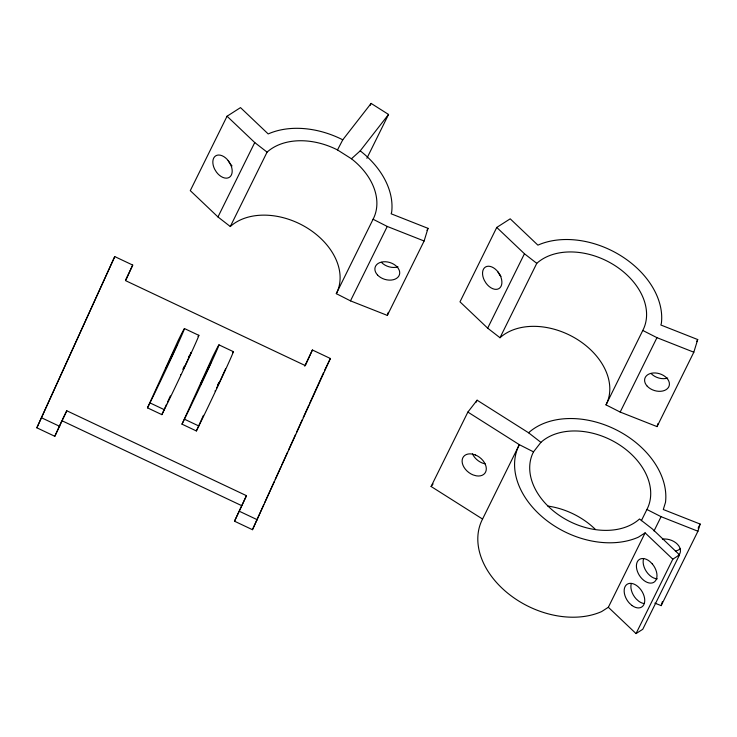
<?xml version="1.0" encoding="UTF-8"?>
<svg xmlns="http://www.w3.org/2000/svg" width="737" height="737" viewBox="0 0 737 737"><rect width="100%" height="100%" fill="white"/><g stroke="black" fill="none" stroke-linecap="round" stroke-linejoin="round"><path stroke-width="1.11" d="M366.888 158.28L388.546 114.456L371.107 103.41L342.769 139.809A79.504 57.099 26.3 0 0 268.194 133.941L240.502 107.611L227.051 116.234L190.284 190.634L217.968 216.954L230.294 226.535A63.603 45.676 26.3 0 1 307.937 228.442A63.603 45.676 26.3 0 1 336.302 293.658L350.48 300.862L387.34 315.408L388.288 312.331M387.34 315.408L424.116 240.999L428.013 228.35L391.154 213.794L391.669 212.127A79.504 57.099 26.3 0 0 360.218 150.855L388.546 114.456M657.045 426.612L693.821 352.212L697.718 339.554L660.859 325.008L661.375 323.331A79.504 57.099 26.3 0 0 621.503 256.144A79.504 57.099 26.3 0 0 537.899 245.145L510.207 218.825L496.756 227.438L459.989 301.838L487.673 328.158L499.999 337.739A63.603 45.676 26.3 0 1 577.642 339.646A63.603 45.676 26.3 0 1 606.007 404.862L620.186 412.066L657.045 426.612L657.994 423.545M654.852 603.133L661.172 605.63L662.434 601.539M661.172 605.63L697.939 531.23L700.15 524.062L663.291 509.516L665.502 502.348A79.504 57.099 26.3 0 0 616.602 430.03A79.504 57.099 26.3 0 0 528.576 432.776L477.115 400.2L467.875 412.075L431.099 486.484L482.56 519.06A79.504 57.099 26.3 0 0 509.599 594.667A79.504 57.099 26.3 0 0 601.622 611.581L608.338 607.27L645.115 532.869L672.807 559.19L636.031 633.59L608.338 607.27M180.528 374.626L180.583 374.764M215.047 390.868L215.057 391.117M191.086 352.553L187.751 359.942M225.559 368.915L220.787 379.371M66.781 410.767L54.814 436.295L36.85 427.801L114.751 256.587L132.724 265.08L125.659 280.686L305.339 365.607L312.405 349.992L330.369 358.486L252.469 529.7L234.504 521.206L246.471 495.679L66.781 410.767L62.369 419.694M36.85 427.801L114.751 256.587M54.814 436.295L61.88 420.689L241.561 505.6M125.465 280.198L132.724 265.08M147.492 407.856L178.207 340.457A47.702 0.811 -64.7 0 1 178.787 341.913A47.702 0.811 -64.7 0 1 149.952 402.89L147.492 407.856L161.873 414.645L164.323 409.689A47.702 0.811 -64.7 0 0 189.004 357.804A47.702 0.811 -64.7 0 0 198.041 336.551M161.873 414.645L166.58 404.245M167.52 402.162L170.348 395.916M181.993 424.162L212.707 356.763A47.702 0.811 -64.7 0 1 213.288 358.219A47.702 0.811 -64.7 0 1 184.443 419.196L181.993 424.162L196.374 430.952L198.824 425.986A47.702 0.811 -64.7 0 0 223.504 374.101A47.702 0.811 -64.7 0 0 232.542 352.857M196.374 430.952L203.43 415.346M304.676 366.16L312.405 349.992M234.504 521.206L246.471 495.679M252.469 529.7L263.846 504.559M264.795 502.468L274.275 481.519M275.223 479.428L280.908 466.862M281.856 464.761L287.55 452.196M288.499 450.104L295.601 434.388M296.55 432.297L302.244 419.731M303.193 417.63L308.877 405.064M309.826 402.973L323.571 372.6M324.52 370.499L330.369 358.486M182.988 369.099L184.296 366.298M217.572 385.221L218.88 382.402M187.318 360.881L183.181 369.578M219.377 382.337L220.317 380.366M218.907 383.323L216.466 388.353M188.432 357.602L189.575 355.262M217.968 216.954L254.744 142.554L227.051 116.234M230.294 226.535L267.07 152.135A63.603 45.676 26.3 0 1 337.491 149.933L351.448 158.768A63.603 45.676 26.3 0 1 373.079 219.257L387.257 226.452L424.116 240.999M370.094 105.446L371.107 103.41M336.302 293.658L373.079 219.257M350.48 300.862L387.257 226.452M426.999 230.386L428.013 228.35M487.673 328.158L524.449 253.758L496.756 227.438M499.999 337.739L536.776 263.339A63.603 45.676 26.3 0 1 614.418 265.246A63.603 45.676 26.3 0 1 642.784 330.462L656.962 337.666L693.821 352.212M476.111 402.236L477.115 400.2M482.56 519.06L519.327 444.66L467.875 412.075M606.007 404.862L642.784 330.462M620.186 412.066L656.962 337.666M696.705 341.59L697.718 339.554M641.365 520.691L646.911 509.479A63.603 45.676 26.3 0 0 618.536 444.264A63.603 45.676 26.3 0 0 540.903 442.357L528.576 432.776M654.032 530.953L661.08 516.683L697.939 531.23M645.115 532.869L638.389 537.172A79.504 57.099 26.3 0 1 546.366 520.258A79.504 57.099 26.3 0 1 519.327 444.66L533.505 451.864A63.603 45.676 26.3 0 0 561.87 517.07A63.603 45.676 26.3 0 0 639.513 518.986L652.485 529.055L679.532 554.887L642.756 629.287L636.031 633.59M698.132 528.134L700.15 524.062M337.491 149.933L342.769 139.809M190.459 353.493L191.03 352.406M431.099 486.484L433.08 483.933M533.505 451.864L540.903 442.357M351.448 158.768L360.218 150.855M672.807 559.19L679.532 554.887M485.121 463.84L482.376 463.066A13.515 9.305 37.9 0 1 472.481 453.928M184.471 328.555L198.843 335.353M218.972 344.861L233.343 351.65M149.952 402.89L164.323 409.689M184.443 419.196L198.824 425.986M41.751 417.879L59.725 426.373M239.405 511.285L257.37 519.778M646.911 509.479L661.08 516.683M524.449 253.758L536.776 263.339M254.744 142.554L267.07 152.135M497.834 271.842L499.585 274.671A12.722 8.125 57.4 0 0 500.985 276.357M228.129 160.638L229.88 163.467A12.722 8.125 57.4 0 0 232.035 165.917M547.84 506.07A63.603 45.676 26.3 0 1 595.468 529.47M680.491 548.549A13.515 9.341 17.1 0 1 675.378 551.046M662.388 539.115A13.515 9.341 17.1 0 1 677.506 544.302A13.515 9.341 17.1 0 1 678.28 555.716M657.284 578.821A13.515 8.632 57.4 0 1 646.404 571.562A13.515 8.632 57.4 0 1 643.631 558.48M644.074 603.539A13.515 8.632 57.4 0 1 638.739 601.217L636.234 598.988A13.515 8.632 57.4 0 1 631.167 584.017M397.998 266.849A12.722 8.798 17.1 0 1 381.425 262.335M667.704 378.063A12.722 8.798 17.1 0 1 651.13 373.539M166.147 367.827L165.991 368.297L176.871 345.294L166.147 367.827M200.676 384.078L200.492 384.594L211.372 361.609L200.676 384.078M475.301 454.932L472.141 454.038A13.515 9.305 37.9 0 0 462.117 461.519A13.515 9.305 37.9 0 0 473.126 474.941L476.286 475.835A13.515 9.305 37.9 0 0 486.3 468.354A13.515 9.305 37.9 0 0 475.301 454.932M632.014 605.519L629.509 603.29A13.515 8.632 57.4 0 1 628.339 583.676A13.515 8.632 57.4 0 1 644.543 598.076A13.515 8.632 57.4 0 1 632.014 605.519M652.309 563.925L649.887 561.52A13.515 8.632 57.4 0 0 636.482 567.481A13.515 8.632 57.4 0 0 652.162 582.967A13.515 8.632 57.4 0 0 652.309 563.925M500.045 275.141L498.304 272.312A12.722 8.125 57.4 0 0 485.536 266.978A12.722 8.125 57.4 0 0 484.393 280.456L486.134 283.284A12.722 8.125 57.4 0 0 498.903 288.618A12.722 8.125 57.4 0 0 500.045 275.141M230.34 163.936L228.599 161.108A12.722 8.125 57.4 0 0 215.83 155.774A12.722 8.125 57.4 0 0 214.688 169.252L216.429 172.08A12.722 8.125 57.4 0 0 229.198 177.414A12.722 8.125 57.4 0 0 230.34 163.936M377.528 274.993A12.722 8.798 17.1 0 0 398.837 276.053A12.722 8.798 17.1 0 0 385.534 261.755A12.722 8.798 17.1 0 0 377.528 274.993M647.233 386.197A12.722 8.798 17.1 0 0 668.542 387.257A12.722 8.798 17.1 0 0 655.239 372.959A12.722 8.798 17.1 0 0 647.233 386.197"/></g></svg>
